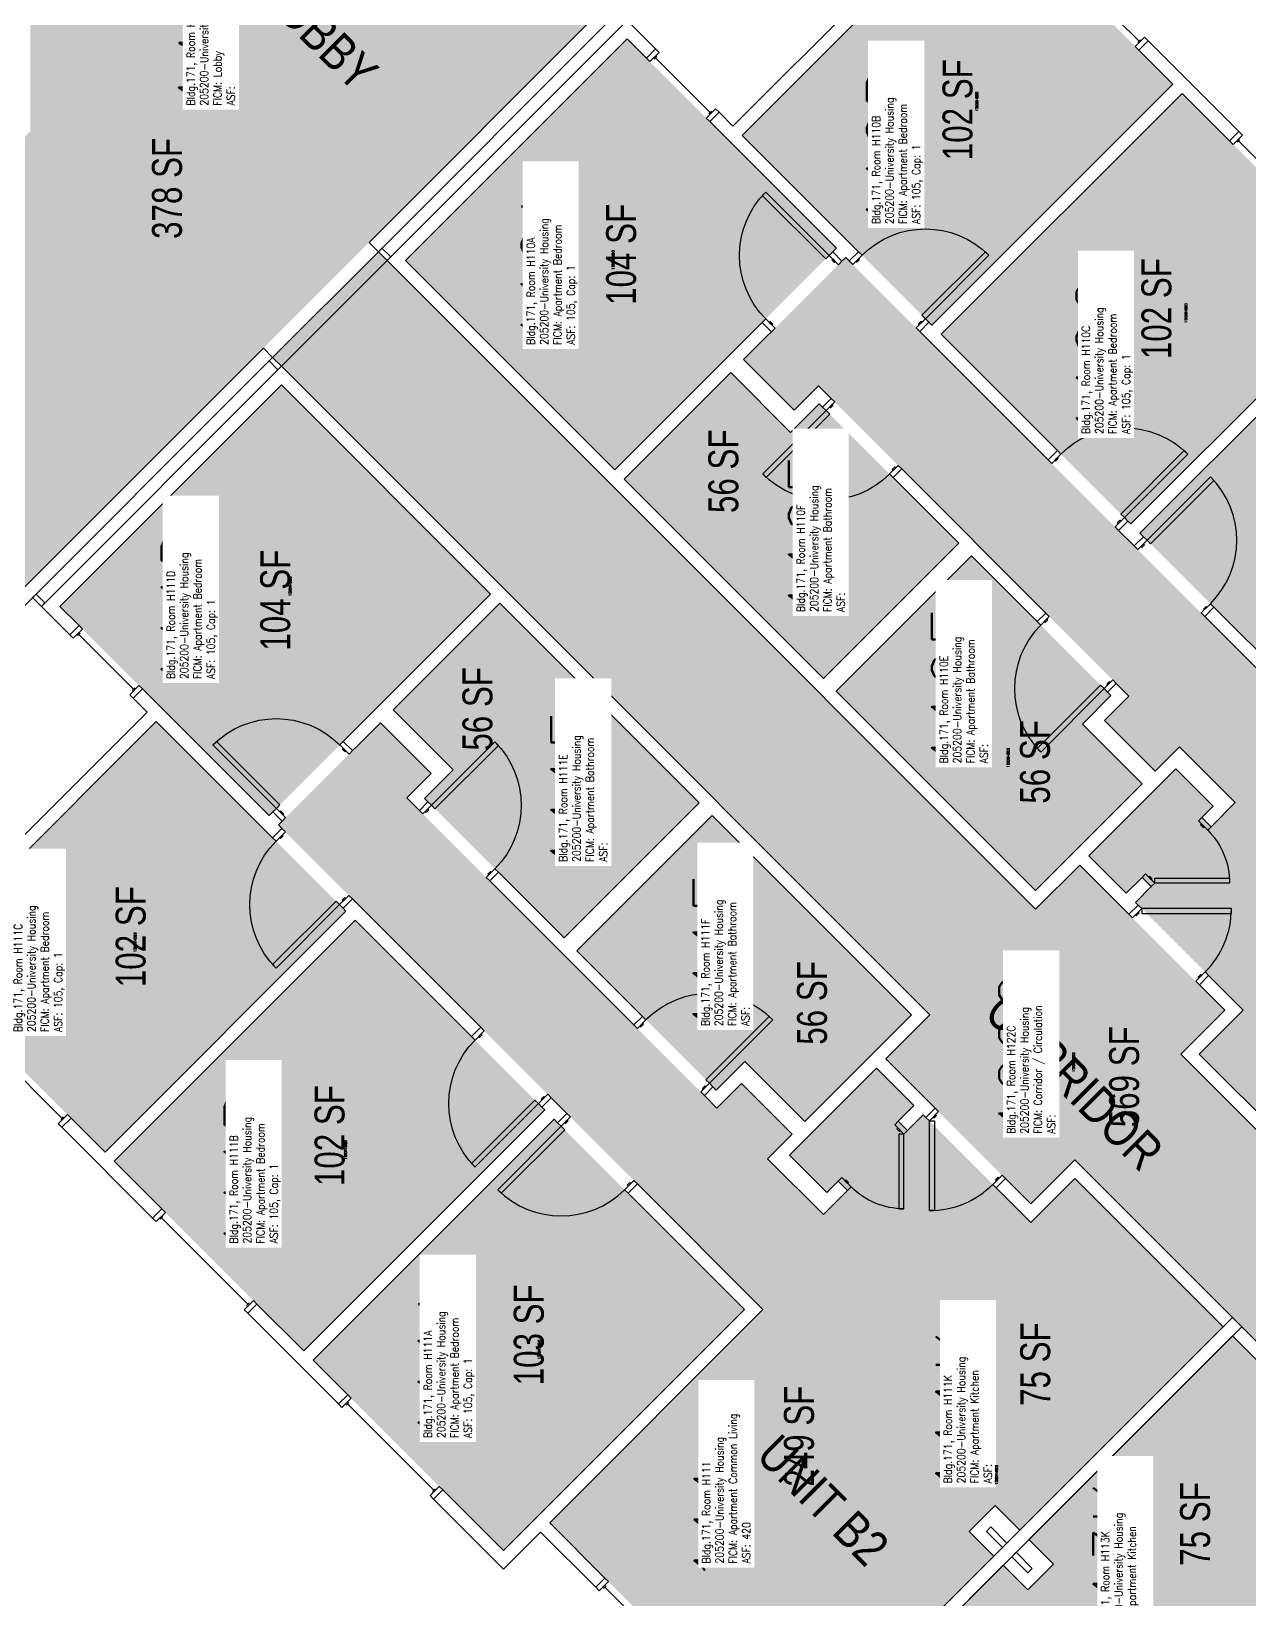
# Model space of a CAD drawing. Header units: inches. Extents: x -183 to 3698, y -798 to 1721.
# Drawn here: x 1366 to 1855, y -97 to 532 of the extents above; entities that cross this region are included whole.
import ezdxf
from ezdxf.enums import TextEntityAlignment as Align

# ---------------------------------------------------------------- set-up
doc = ezdxf.new("R2010")
doc.units = ezdxf.units.IN
doc.header["$LTSCALE"] = 96
doc.header["$MEASUREMENT"] = 0
doc.layers.get('0').update_dxf_attribs({"plot": 0})
for name, color, linetype in [('A-AREA-IDEN', 1, 'Continuous'), ('A-DOOR', 2, 'Continuous'), ('A-GLAZ', 1, 'Continuous'), ('A-IDEN-RNUM', 7, 'Continuous'), ('A-IDEN-SNUM', 4, 'Continuous'), ('A-IDEN-VNUM', 4, 'Continuous'), ('A-WALL', 5, 'Continuous'), ('AREA-TEXT', 3, 'Continuous'), ('Rooms-Category-Color', 7, 'Continuous'), ('Rooms-College-Color', 7, 'Continuous'), ('Rooms-Department-Color', 7, 'Continuous'), ('Rooms-Division-Color', 7, 'Continuous'), ('Rooms-Information', 7, 'Continuous')]:
    doc.layers.add(name, color=color, linetype=linetype)
doc.styles.add('AREA', font='arial.ttf', dxfattribs={"width": 0.75, "height": 12})
doc.styles.add('ROOMSNUMBER', font='txt.shx', dxfattribs={"height": 0.03})
doc.styles.add('ROOMVNUMBER', font='simplex.shx', dxfattribs={"width": 0.85})
doc.styles.get("Standard").update_dxf_attribs({"font": 'ARIALN.TTF'})

msp = doc.modelspace()

# ---------------------------------------------------------------- hatches: boundary and pattern name
h = msp.add_hatch()
h.set_pattern_fill('ANSI31', color=256, angle=-45, style=0)
h.set_pattern_definition([(9e-12, (1926.94117, 942.3521), (-2e-14, 0.125), [])])
h.paths.add_polyline_path([(1748.41, 295.05), (1789.94, 253.52), (1783.43, 247.01), (1741.9, 288.54)], flags=9)
h = msp.add_hatch()
h.set_pattern_fill('ANSI31', color=256, style=0)
h.set_pattern_definition([(270, (963.72971, -20.85936), (-0.125, 2e-16), [])])
h.paths.add_polyline_path([(1611.03, 157.67), (1652.56, 116.14), (1659.07, 122.65), (1617.54, 164.18)], flags=9)
at = {"layer": 'Rooms-Category-Color', "true_color": 0xadadad}
for points in [[(1241.85, 368.66), (1332.19, 278.33), (1592.19, 538.33), (1592.19, 602.38), (1365.19, 603), (1365.19, 491.99)], [(2331.68, -468.03), (2374.11, -425.6), (2015.23, -66.72), (2032.91, -49.04), (1974.69, 9.17), (1957.02, -8.51), (1826.88, 121.63), (1844.56, 139.3), (1786.35, 197.52), (1768.67, 179.84), (1504.9, 443.61), (1462.47, 401.19), (1726.24, 137.41), (1708.57, 119.73), (1766.78, 61.52), (1784.46, 79.2), (1914.59, -50.93), (1896.91, -68.61), (1955.12, -126.82), (1972.8, -109.15)]]:
    msp.add_hatch(color=253, dxfattribs=at).paths.add_polyline_path(points)
at = {"layer": 'Rooms-Category-Color', "true_color": 0x728ef3}
for points in [[(1747.61, 586.98), (1823.71, 510.88), (1727.02, 414.18), (1650.91, 490.28)], [(1515.86, 440.08), (1604.78, 529), (1688.74, 445.03), (1599.83, 356.11)], [(1827.43, 507.16), (1903.53, 431.06), (1806.83, 334.36), (1730.73, 410.47)], [(1692.46, 441.31), (1886.91, 246.86), (1972.47, 332.42), (2068.28, 236.61), (1985.82, 154.14), (1926.32, 213.64), (1851.98, 139.3), (1808.76, 182.53), (1815.09, 188.85), (1811.38, 192.57), (1805.05, 186.24), (1790.06, 201.23), (1824.97, 236.14), (1839.96, 221.15), (1835.42, 216.61), (1839.13, 212.9), (1848.8, 222.57), (1826.39, 244.98), (1816.58, 235.17), (1796.25, 255.5), (1806.06, 265.31), (1681.58, 389.78), (1671.77, 379.97), (1651.44, 400.3)], [(1907.24, 427.35), (1983.61, 350.98), (1886.91, 254.28), (1810.54, 330.65)], [(1466.01, 390.23), (1377.08, 301.32), (1461.05, 217.35), (1549.97, 306.27)], [(1603.54, 352.4), (1646.32, 395.18), (1670.36, 371.13), (1681.85, 382.62), (1737.81, 326.66), (1683.54, 272.39)], [(1688.67, 267.27), (1742.94, 321.54), (1798.9, 265.57), (1787.41, 254.08), (1811.45, 230.04), (1768.67, 187.26)], [(1523.46, 224.23), (1579.41, 168.28), (1633.68, 222.55), (1553.69, 302.54), (1510.9, 259.77), (1534.94, 235.73)], [(1395.2, 82.38), (1319.09, 158.48), (1415.79, 255.18), (1491.89, 179.06), (1395.52, 82.68)], [(1464.77, 213.63), (1659.22, 19.17), (1573.66, -66.39), (1669.48, -162.2), (1751.94, -79.74), (1692.44, -20.24), (1766.78, 54.1), (1723.56, 97.32), (1717.23, 90.99), (1713.51, 94.7), (1719.84, 101.03), (1704.85, 116.02), (1669.94, 81.11), (1684.93, 66.12), (1689.47, 70.66), (1693.19, 66.95), (1683.52, 57.28), (1661.1, 79.69), (1670.91, 89.51), (1650.58, 109.83), (1640.77, 100.02), (1516.3, 224.5), (1526.11, 234.31), (1505.78, 254.64)], [(1638.82, 217.41), (1718.81, 137.42), (1676.03, 94.64), (1651.99, 118.68), (1640.5, 107.19), (1584.54, 163.15)], [(1975.48, 143.8), (1893.8, 62.13), (1834.31, 121.63), (1926.32, 213.64), (1975.92, 164.04), (1965.58, 153.7)], [(1398.91, 78.67), (1475.01, 2.56), (1571.71, 99.24), (1495.61, 175.36), (1399.23, 78.97)], [(1478.72, -1.15), (1555.09, -77.52), (1651.79, 19.18), (1575.42, 95.55), (1479.05, -0.85)], [(1762.28, -69.39), (1843.95, 12.28), (1784.46, 71.78), (1692.44, -20.24), (1742.04, -69.84), (1752.38, -59.49)], [(1766, -73.11), (1847.67, 8.56), (1907.16, -50.93), (1815.15, -142.95), (1765.55, -93.35), (1775.89, -83.01)], [(2049.01, -370.62), (1854.56, -176.17), (1769, -261.73), (1673.19, -165.91), (1755.65, -83.45), (1815.15, -142.95), (1889.49, -68.61), (1932.71, -111.83), (1926.38, -118.16), (1930.09, -121.87), (1936.42, -115.55), (1951.41, -130.54), (1916.5, -165.45), (1901.51, -150.46), (1906.05, -145.92), (1902.34, -142.2), (1892.67, -151.87), (1915.08, -174.29), (1924.89, -164.48), (1945.22, -184.81), (1935.41, -194.62), (2059.89, -319.09), (2069.7, -309.28), (2090.03, -329.61)]]:
    msp.add_hatch(color=171, dxfattribs=at).paths.add_polyline_path(points)
at = {"layer": 'Rooms-College-Color', "true_color": 0xadadad}
for points in [[(1241.85, 368.66), (1332.19, 278.33), (1592.19, 538.33), (1592.19, 602.38), (1365.19, 603), (1365.19, 491.99)], [(1747.61, 586.98), (1823.71, 510.88), (1727.02, 414.18), (1650.91, 490.28)], [(1515.86, 440.08), (1604.78, 529), (1688.74, 445.03), (1599.83, 356.11)], [(1827.43, 507.16), (1903.53, 431.06), (1806.83, 334.36), (1730.73, 410.47)], [(2331.68, -468.03), (2374.11, -425.6), (2015.23, -66.72), (2032.91, -49.04), (1974.69, 9.17), (1957.02, -8.51), (1826.88, 121.63), (1844.56, 139.3), (1786.35, 197.52), (1768.67, 179.84), (1504.9, 443.61), (1462.47, 401.19), (1726.24, 137.41), (1708.57, 119.73), (1766.78, 61.52), (1784.46, 79.2), (1914.59, -50.93), (1896.91, -68.61), (1955.12, -126.82), (1972.8, -109.15)], [(1692.46, 441.31), (1886.91, 246.86), (1972.47, 332.42), (2068.28, 236.61), (1985.82, 154.14), (1926.32, 213.64), (1851.98, 139.3), (1808.76, 182.53), (1815.09, 188.85), (1811.38, 192.57), (1805.05, 186.24), (1790.06, 201.23), (1824.97, 236.14), (1839.96, 221.15), (1835.42, 216.61), (1839.13, 212.9), (1848.8, 222.57), (1826.39, 244.98), (1816.58, 235.17), (1796.25, 255.5), (1806.06, 265.31), (1681.58, 389.78), (1671.77, 379.97), (1651.44, 400.3)], [(1907.24, 427.35), (1983.61, 350.98), (1886.91, 254.28), (1810.54, 330.65)], [(1466.01, 390.23), (1377.08, 301.32), (1461.05, 217.35), (1549.97, 306.27)], [(1603.54, 352.4), (1646.32, 395.18), (1670.36, 371.13), (1681.85, 382.62), (1737.81, 326.66), (1683.54, 272.39)], [(1688.67, 267.27), (1742.94, 321.54), (1798.9, 265.57), (1787.41, 254.08), (1811.45, 230.04), (1768.67, 187.26)], [(1523.46, 224.23), (1579.41, 168.28), (1633.68, 222.55), (1553.69, 302.54), (1510.9, 259.77), (1534.94, 235.73)], [(1395.2, 82.38), (1319.09, 158.48), (1415.79, 255.18), (1491.89, 179.06), (1395.52, 82.68)], [(1464.77, 213.63), (1659.22, 19.17), (1573.66, -66.39), (1669.48, -162.2), (1751.94, -79.74), (1692.44, -20.24), (1766.78, 54.1), (1723.56, 97.32), (1717.23, 90.99), (1713.51, 94.7), (1719.84, 101.03), (1704.85, 116.02), (1669.94, 81.11), (1684.93, 66.12), (1689.47, 70.66), (1693.19, 66.95), (1683.52, 57.28), (1661.1, 79.69), (1670.91, 89.51), (1650.58, 109.83), (1640.77, 100.02), (1516.3, 224.5), (1526.11, 234.31), (1505.78, 254.64)], [(1638.82, 217.41), (1718.81, 137.42), (1676.03, 94.64), (1651.99, 118.68), (1640.5, 107.19), (1584.54, 163.15)], [(1975.48, 143.8), (1893.8, 62.13), (1834.31, 121.63), (1926.32, 213.64), (1975.92, 164.04), (1965.58, 153.7)], [(1398.91, 78.67), (1475.01, 2.56), (1571.71, 99.24), (1495.61, 175.36), (1399.23, 78.97)], [(1478.72, -1.15), (1555.09, -77.52), (1651.79, 19.18), (1575.42, 95.55), (1479.05, -0.85)], [(1762.28, -69.39), (1843.95, 12.28), (1784.46, 71.78), (1692.44, -20.24), (1742.04, -69.84), (1752.38, -59.49)], [(1766, -73.11), (1847.67, 8.56), (1907.16, -50.93), (1815.15, -142.95), (1765.55, -93.35), (1775.89, -83.01)], [(2049.01, -370.62), (1854.56, -176.17), (1769, -261.73), (1673.19, -165.91), (1755.65, -83.45), (1815.15, -142.95), (1889.49, -68.61), (1932.71, -111.83), (1926.38, -118.16), (1930.09, -121.87), (1936.42, -115.55), (1951.41, -130.54), (1916.5, -165.45), (1901.51, -150.46), (1906.05, -145.92), (1902.34, -142.2), (1892.67, -151.87), (1915.08, -174.29), (1924.89, -164.48), (1945.22, -184.81), (1935.41, -194.62), (2059.89, -319.09), (2069.7, -309.28), (2090.03, -329.61)]]:
    msp.add_hatch(color=253, dxfattribs=at).paths.add_polyline_path(points)
at = {"layer": 'Rooms-Department-Color', "true_color": 0xacacac}
for points in [[(1241.85, 368.66), (1332.19, 278.33), (1592.19, 538.33), (1592.19, 602.38), (1365.19, 603), (1365.19, 491.99)], [(2331.68, -468.03), (2374.11, -425.6), (2015.23, -66.72), (2032.91, -49.04), (1974.69, 9.17), (1957.02, -8.51), (1826.88, 121.63), (1844.56, 139.3), (1786.35, 197.52), (1768.67, 179.84), (1504.9, 443.61), (1462.47, 401.19), (1726.24, 137.41), (1708.57, 119.73), (1766.78, 61.52), (1784.46, 79.2), (1914.59, -50.93), (1896.91, -68.61), (1955.12, -126.82), (1972.8, -109.15)]]:
    msp.add_hatch(color=253, dxfattribs=at).paths.add_polyline_path(points)
at = {"layer": 'Rooms-Department-Color', "true_color": 0x604aed}
for points in [[(1747.61, 586.98), (1823.71, 510.88), (1727.02, 414.18), (1650.91, 490.28)], [(1515.86, 440.08), (1604.78, 529), (1688.74, 445.03), (1599.83, 356.11)], [(1827.43, 507.16), (1903.53, 431.06), (1806.83, 334.36), (1730.73, 410.47)], [(1692.46, 441.31), (1886.91, 246.86), (1972.47, 332.42), (2068.28, 236.61), (1985.82, 154.14), (1926.32, 213.64), (1851.98, 139.3), (1808.76, 182.53), (1815.09, 188.85), (1811.38, 192.57), (1805.05, 186.24), (1790.06, 201.23), (1824.97, 236.14), (1839.96, 221.15), (1835.42, 216.61), (1839.13, 212.9), (1848.8, 222.57), (1826.39, 244.98), (1816.58, 235.17), (1796.25, 255.5), (1806.06, 265.31), (1681.58, 389.78), (1671.77, 379.97), (1651.44, 400.3)], [(1907.24, 427.35), (1983.61, 350.98), (1886.91, 254.28), (1810.54, 330.65)], [(1466.01, 390.23), (1377.08, 301.32), (1461.05, 217.35), (1549.97, 306.27)], [(1603.54, 352.4), (1646.32, 395.18), (1670.36, 371.13), (1681.85, 382.62), (1737.81, 326.66), (1683.54, 272.39)], [(1688.67, 267.27), (1742.94, 321.54), (1798.9, 265.57), (1787.41, 254.08), (1811.45, 230.04), (1768.67, 187.26)], [(1523.46, 224.23), (1579.41, 168.28), (1633.68, 222.55), (1553.69, 302.54), (1510.9, 259.77), (1534.94, 235.73)], [(1395.2, 82.38), (1319.09, 158.48), (1415.79, 255.18), (1491.89, 179.06), (1395.52, 82.68)], [(1464.77, 213.63), (1659.22, 19.17), (1573.66, -66.39), (1669.48, -162.2), (1751.94, -79.74), (1692.44, -20.24), (1766.78, 54.1), (1723.56, 97.32), (1717.23, 90.99), (1713.51, 94.7), (1719.84, 101.03), (1704.85, 116.02), (1669.94, 81.11), (1684.93, 66.12), (1689.47, 70.66), (1693.19, 66.95), (1683.52, 57.28), (1661.1, 79.69), (1670.91, 89.51), (1650.58, 109.83), (1640.77, 100.02), (1516.3, 224.5), (1526.11, 234.31), (1505.78, 254.64)], [(1638.82, 217.41), (1718.81, 137.42), (1676.03, 94.64), (1651.99, 118.68), (1640.5, 107.19), (1584.54, 163.15)], [(1975.48, 143.8), (1893.8, 62.13), (1834.31, 121.63), (1926.32, 213.64), (1975.92, 164.04), (1965.58, 153.7)], [(1398.91, 78.67), (1475.01, 2.56), (1571.71, 99.24), (1495.61, 175.36), (1399.23, 78.97)], [(1478.72, -1.15), (1555.09, -77.52), (1651.79, 19.18), (1575.42, 95.55), (1479.05, -0.85)], [(1762.28, -69.39), (1843.95, 12.28), (1784.46, 71.78), (1692.44, -20.24), (1742.04, -69.84), (1752.38, -59.49)], [(1766, -73.11), (1847.67, 8.56), (1907.16, -50.93), (1815.15, -142.95), (1765.55, -93.35), (1775.89, -83.01)], [(2049.01, -370.62), (1854.56, -176.17), (1769, -261.73), (1673.19, -165.91), (1755.65, -83.45), (1815.15, -142.95), (1889.49, -68.61), (1932.71, -111.83), (1926.38, -118.16), (1930.09, -121.87), (1936.42, -115.55), (1951.41, -130.54), (1916.5, -165.45), (1901.51, -150.46), (1906.05, -145.92), (1902.34, -142.2), (1892.67, -151.87), (1915.08, -174.29), (1924.89, -164.48), (1945.22, -184.81), (1935.41, -194.62), (2059.89, -319.09), (2069.7, -309.28), (2090.03, -329.61)]]:
    msp.add_hatch(color=173, dxfattribs=at).paths.add_polyline_path(points)
at = {"layer": 'Rooms-Division-Color', "true_color": 0xadadad}
for points in [[(1241.85, 368.66), (1332.19, 278.33), (1592.19, 538.33), (1592.19, 602.38), (1365.19, 603), (1365.19, 491.99)], [(2331.68, -468.03), (2374.11, -425.6), (2015.23, -66.72), (2032.91, -49.04), (1974.69, 9.17), (1957.02, -8.51), (1826.88, 121.63), (1844.56, 139.3), (1786.35, 197.52), (1768.67, 179.84), (1504.9, 443.61), (1462.47, 401.19), (1726.24, 137.41), (1708.57, 119.73), (1766.78, 61.52), (1784.46, 79.2), (1914.59, -50.93), (1896.91, -68.61), (1955.12, -126.82), (1972.8, -109.15)]]:
    msp.add_hatch(color=253, dxfattribs=at).paths.add_polyline_path(points)
at = {"layer": 'Rooms-Division-Color', "true_color": 0x604aed}
for points in [[(1747.61, 586.98), (1823.71, 510.88), (1727.02, 414.18), (1650.91, 490.28)], [(1515.86, 440.08), (1604.78, 529), (1688.74, 445.03), (1599.83, 356.11)], [(1827.43, 507.16), (1903.53, 431.06), (1806.83, 334.36), (1730.73, 410.47)], [(1692.46, 441.31), (1886.91, 246.86), (1972.47, 332.42), (2068.28, 236.61), (1985.82, 154.14), (1926.32, 213.64), (1851.98, 139.3), (1808.76, 182.53), (1815.09, 188.85), (1811.38, 192.57), (1805.05, 186.24), (1790.06, 201.23), (1824.97, 236.14), (1839.96, 221.15), (1835.42, 216.61), (1839.13, 212.9), (1848.8, 222.57), (1826.39, 244.98), (1816.58, 235.17), (1796.25, 255.5), (1806.06, 265.31), (1681.58, 389.78), (1671.77, 379.97), (1651.44, 400.3)], [(1907.24, 427.35), (1983.61, 350.98), (1886.91, 254.28), (1810.54, 330.65)], [(1466.01, 390.23), (1377.08, 301.32), (1461.05, 217.35), (1549.97, 306.27)], [(1603.54, 352.4), (1646.32, 395.18), (1670.36, 371.13), (1681.85, 382.62), (1737.81, 326.66), (1683.54, 272.39)], [(1688.67, 267.27), (1742.94, 321.54), (1798.9, 265.57), (1787.41, 254.08), (1811.45, 230.04), (1768.67, 187.26)], [(1523.46, 224.23), (1579.41, 168.28), (1633.68, 222.55), (1553.69, 302.54), (1510.9, 259.77), (1534.94, 235.73)], [(1395.2, 82.38), (1319.09, 158.48), (1415.79, 255.18), (1491.89, 179.06), (1395.52, 82.68)], [(1464.77, 213.63), (1659.22, 19.17), (1573.66, -66.39), (1669.48, -162.2), (1751.94, -79.74), (1692.44, -20.24), (1766.78, 54.1), (1723.56, 97.32), (1717.23, 90.99), (1713.51, 94.7), (1719.84, 101.03), (1704.85, 116.02), (1669.94, 81.11), (1684.93, 66.12), (1689.47, 70.66), (1693.19, 66.95), (1683.52, 57.28), (1661.1, 79.69), (1670.91, 89.51), (1650.58, 109.83), (1640.77, 100.02), (1516.3, 224.5), (1526.11, 234.31), (1505.78, 254.64)], [(1638.82, 217.41), (1718.81, 137.42), (1676.03, 94.64), (1651.99, 118.68), (1640.5, 107.19), (1584.54, 163.15)], [(1975.48, 143.8), (1893.8, 62.13), (1834.31, 121.63), (1926.32, 213.64), (1975.92, 164.04), (1965.58, 153.7)], [(1398.91, 78.67), (1475.01, 2.56), (1571.71, 99.24), (1495.61, 175.36), (1399.23, 78.97)], [(1478.72, -1.15), (1555.09, -77.52), (1651.79, 19.18), (1575.42, 95.55), (1479.05, -0.85)], [(1762.28, -69.39), (1843.95, 12.28), (1784.46, 71.78), (1692.44, -20.24), (1742.04, -69.84), (1752.38, -59.49)], [(1766, -73.11), (1847.67, 8.56), (1907.16, -50.93), (1815.15, -142.95), (1765.55, -93.35), (1775.89, -83.01)], [(2049.01, -370.62), (1854.56, -176.17), (1769, -261.73), (1673.19, -165.91), (1755.65, -83.45), (1815.15, -142.95), (1889.49, -68.61), (1932.71, -111.83), (1926.38, -118.16), (1930.09, -121.87), (1936.42, -115.55), (1951.41, -130.54), (1916.5, -165.45), (1901.51, -150.46), (1906.05, -145.92), (1902.34, -142.2), (1892.67, -151.87), (1915.08, -174.29), (1924.89, -164.48), (1945.22, -184.81), (1935.41, -194.62), (2059.89, -319.09), (2069.7, -309.28), (2090.03, -329.61)]]:
    msp.add_hatch(color=173, dxfattribs=at).paths.add_polyline_path(points)

# ---------------------------------------------------------------- linework, layer by layer
at = {"layer": 'A-DOOR'}
for p, q in [((1504.9, 443.61), (1462.47, 401.19)), ((1506.31, 445.03), (1504.9, 443.61)), ((1508.43, 440.08), (1504.9, 443.61)), ((1504.9, 443.61), (1508.43, 440.08)), ((1509.85, 441.49), (1506.31, 445.03)), ((1508.43, 440.08), (1509.85, 441.49)), ((1466.01, 397.65), (1508.43, 440.08)), ((1508.43, 440.08), (1508.43, 440.08)), ((1462.47, 401.19), (1461.06, 399.77)), ((1461.06, 399.77), (1464.59, 396.24)), ((1462.47, 401.19), (1466.01, 397.65)), ((1466.01, 397.65), (1462.47, 401.19)), ((1464.59, 396.24), (1466.01, 397.65)), ((1464.59, 396.24), (1464.59, 396.24)), ((1367.54, 306.26), (1366.13, 304.84)), ((1366.13, 304.84), (1369.66, 301.31)), ((1371.08, 302.72), (1367.54, 306.26)), ((1369.66, 301.31), (1371.08, 302.72)), ((1369.66, 301.31), (1369.66, 301.31))]:
    msp.add_line(p, q, dxfattribs=at)
for points in [[(1685.83, 442.11), (1684.41, 440.7), (1658.96, 466.15), (1660.37, 467.57)], [(1689.54, 438.4), (1690.96, 439.81), (1687.24, 443.52), (1685.83, 442.11)], [(1688.3, 439.64), (1687.95, 439.28), (1686.89, 440.34), (1687.24, 440.7)], [(1695.28, 438.49), (1693.87, 439.9), (1697.58, 443.61), (1699, 442.2)], [(1696.52, 439.72), (1696.88, 439.37), (1697.94, 440.43), (1697.58, 440.78)], [(1724.45, 416.74), (1723.04, 418.16), (1748.49, 443.61), (1749.91, 442.2)], [(1664.08, 412.94), (1662.67, 411.53), (1658.96, 415.24), (1660.37, 416.65)], [(1662.85, 414.18), (1663.2, 414.53), (1662.14, 415.59), (1661.79, 415.24)], [(1720.74, 413.03), (1722.15, 411.62), (1725.87, 415.33), (1724.45, 416.74)], [(1721.98, 414.27), (1721.62, 414.62), (1722.69, 415.68), (1723.04, 415.33)], [(1688.05, 383.32), (1686.63, 384.73), (1683.19, 381.29), (1684.6, 379.87)], [(1684.6, 379.87), (1686.02, 378.46), (1660.56, 353), (1659.15, 354.42)], [(1687.08, 382.35), (1687.43, 381.99), (1686.37, 380.93), (1686.02, 381.29)], [(1775.1, 358.67), (1773.69, 360.08), (1777.4, 363.8), (1778.81, 362.38)], [(1776.34, 359.91), (1776.69, 359.55), (1777.75, 360.62), (1777.4, 360.97)], [(1804.27, 336.93), (1802.85, 338.34), (1828.31, 363.8), (1829.72, 362.38)], [(1713.5, 357.86), (1714.92, 356.45), (1711.47, 353), (1710.06, 354.42)], [(1712.53, 356.89), (1712.18, 357.25), (1711.12, 356.18), (1711.47, 355.83)], [(1813.37, 327.82), (1814.79, 326.41), (1840.24, 351.86), (1838.83, 353.28)], [(1800.56, 333.21), (1801.97, 331.8), (1805.68, 335.51), (1804.27, 336.93)], [(1801.79, 334.45), (1801.44, 334.81), (1802.5, 335.87), (1802.85, 335.51)], [(1809.66, 324.11), (1808.25, 325.53), (1811.96, 329.24), (1813.37, 327.82)], [(1810.9, 325.35), (1811.25, 324.99), (1812.31, 326.06), (1811.96, 326.41)], [(1835.12, 298.66), (1836.53, 297.24), (1840.24, 300.95), (1838.83, 302.37)], [(1774.14, 297.23), (1772.72, 298.64), (1769.28, 295.2), (1770.69, 293.78)], [(1773.17, 296.26), (1773.52, 295.9), (1772.46, 294.84), (1772.11, 295.2)], [(1836.35, 299.89), (1836, 300.25), (1837.06, 301.31), (1837.41, 300.95)], [(1799.59, 271.77), (1801.01, 270.36), (1797.56, 266.91), (1796.15, 268.33)], [(1798.62, 270.8), (1798.27, 271.15), (1797.21, 270.09), (1797.56, 269.74)], [(1796.15, 268.33), (1794.73, 269.74), (1769.28, 244.28), (1770.69, 242.87)], [(1463.97, 220.25), (1465.39, 221.67), (1439.93, 247.12), (1438.52, 245.71)], [(1493.14, 242), (1494.55, 243.41), (1490.84, 247.12), (1489.43, 245.71)], [(1526.21, 221.48), (1527.62, 220.07), (1553.08, 245.52), (1551.67, 246.94)], [(1491.9, 243.23), (1491.55, 242.88), (1490.49, 243.94), (1490.84, 244.29)], [(1467.68, 216.54), (1466.27, 215.13), (1462.56, 218.84), (1463.97, 220.25)], [(1522.76, 218.03), (1521.35, 219.45), (1524.8, 222.89), (1526.21, 221.48)], [(1466.45, 217.78), (1466.8, 218.13), (1465.74, 219.19), (1465.39, 218.84)], [(1523.73, 219.01), (1524.09, 218.65), (1525.15, 219.71), (1524.8, 220.07)], [(1834.01, 215.19), (1835.42, 216.61), (1839.13, 212.9), (1837.72, 211.48)], [(1835.24, 213.96), (1834.89, 213.6), (1835.95, 212.54), (1836.3, 212.9)], [(1467.6, 210.8), (1466.18, 212.21), (1462.47, 208.5), (1463.88, 207.08)], [(1466.36, 209.56), (1466.71, 209.21), (1465.65, 208.15), (1465.3, 208.5)], [(1548.22, 192.58), (1549.63, 191.16), (1553.08, 194.61), (1551.67, 196.02)], [(1549.19, 193.55), (1548.84, 193.9), (1549.9, 194.96), (1550.25, 194.61)], [(1812.79, 193.98), (1811.38, 192.57), (1815.09, 188.85), (1816.51, 190.27)], [(1814.03, 192.74), (1814.38, 193.1), (1815.44, 192.04), (1815.09, 191.68)], [(1816.51, 190.27), (1816.51, 192.27), (1846.51, 192.27), (1846.51, 190.27)], [(1489.34, 181.63), (1487.93, 183.04), (1462.47, 157.59), (1463.88, 156.17)], [(1493.05, 185.34), (1494.47, 183.93), (1490.75, 180.21), (1489.34, 181.63)], [(1491.81, 184.1), (1491.46, 184.46), (1490.4, 183.4), (1490.75, 183.04)], [(1807.52, 176.35), (1806.1, 177.76), (1809.81, 181.47), (1811.23, 180.06)], [(1808.75, 177.58), (1809.11, 177.23), (1810.17, 178.29), (1809.81, 178.65)], [(1811.23, 180.06), (1811.23, 178.06), (1847.23, 178.06), (1847.23, 180.06)], [(1832.97, 150.89), (1834.39, 149.48), (1838.1, 153.19), (1836.68, 154.6)], [(1834.21, 152.13), (1833.86, 152.48), (1834.92, 153.54), (1835.27, 153.19)], [(1547.41, 130.98), (1546, 132.4), (1542.28, 128.68), (1543.7, 127.27)], [(1608.85, 131.94), (1607.44, 133.36), (1610.89, 136.8), (1612.3, 135.39)], [(1609.82, 132.92), (1610.18, 132.56), (1611.24, 133.62), (1610.89, 133.98)], [(1637.76, 109.93), (1636.34, 111.35), (1661.8, 136.8), (1663.21, 135.39)], [(1546.17, 129.74), (1546.53, 129.39), (1545.47, 128.33), (1545.11, 128.68)], [(1634.31, 106.49), (1635.72, 105.07), (1639.17, 108.52), (1637.76, 109.93)], [(1635.28, 107.46), (1634.93, 107.81), (1635.99, 108.87), (1636.34, 108.52)], [(1569.15, 101.81), (1567.74, 103.23), (1542.28, 77.77), (1543.7, 76.36)], [(1572.87, 105.53), (1574.28, 104.11), (1570.57, 100.4), (1569.15, 101.81)], [(1571.63, 104.29), (1571.28, 104.64), (1570.22, 103.58), (1570.57, 103.23)], [(1581.97, 96.42), (1580.56, 97.84), (1576.84, 94.12), (1578.26, 92.71)], [(1580.73, 95.19), (1581.09, 94.83), (1580.03, 93.77), (1579.67, 94.12)], [(1712.1, 93.29), (1713.51, 94.7), (1717.23, 90.99), (1715.81, 89.58)], [(1729.73, 98.57), (1728.32, 99.98), (1724.61, 96.27), (1726.02, 94.85)], [(1726.02, 94.85), (1728.02, 94.85), (1728.02, 58.85), (1726.02, 58.85)], [(1728.5, 97.33), (1728.85, 96.97), (1727.79, 95.91), (1727.44, 96.27)], [(1578.26, 92.71), (1579.67, 91.3), (1554.22, 65.84), (1552.8, 67.25)], [(1713.34, 92.05), (1712.98, 91.7), (1714.05, 90.64), (1714.4, 90.99)], [(1715.81, 89.58), (1713.81, 89.58), (1713.81, 59.58), (1715.81, 59.58)], [(1607.43, 70.97), (1608.84, 69.55), (1605.13, 65.84), (1603.71, 67.25)], [(1606.19, 69.73), (1605.84, 70.08), (1604.78, 69.02), (1605.13, 68.67)], [(1690.89, 72.08), (1689.47, 70.66), (1693.19, 66.95), (1694.6, 68.36)], [(1692.12, 70.84), (1692.48, 71.19), (1693.54, 70.13), (1693.19, 69.78)], [(1755.19, 73.11), (1756.6, 71.7), (1752.89, 67.98), (1751.48, 69.4)], [(1753.95, 71.87), (1753.6, 72.23), (1752.54, 71.17), (1752.89, 70.81)]]:
    msp.add_lwpolyline(points, close=True, dxfattribs=at)
at = {"layer": 'A-DOOR', "extrusion": (0, 0, -1)}
for centre, radius, start, end in [((-1685.83, 442.11), 36, 315, 45), ((-1724.45, 416.74), 36, 45, 135), ((-1804.27, 336.93), 36, 45, 135), ((-1684.6, 379.87), 36, 225, 315), ((-1463.97, 220.25), 36, 45, 135), ((-1526.21, 221.48), 36, 135, 225), ((-1816.51, 190.27), 30, 135, 180), ((-1489.34, 181.63), 36, 315, 45), ((-1569.15, 101.81), 36, 315, 45), ((-1715.81, 89.58), 30, 270, 315)]:
    msp.add_arc(centre, radius, start, end, dxfattribs=at)
at = {"layer": 'A-DOOR'}
for centre, start, end in [((1813.37, 327.82), 315, 45), ((1796.15, 268.33), 135, 225), ((1811.23, 180.06), 315, 0), ((1637.76, 109.93), 45, 135), ((1726.02, 94.85), 270, 315), ((1578.26, 92.71), 225, 315)]:
    msp.add_arc(centre, 36, start, end, dxfattribs=at)
at = {"layer": 'A-GLAZ'}
for p, q in [((1810.17, 528.13), (1775.52, 562.78)), ((1809.64, 527.6), (1810.7, 528.66)), ((1615.56, 520.86), (1616.62, 521.92)), ((1638.01, 499.47), (1616.09, 521.39)), ((1637.48, 498.94), (1638.54, 500)), ((1849.61, 487.63), (1850.67, 488.69)), ((1884.79, 453.51), (1850.14, 488.16)), ((1385.22, 290.52), (1384.16, 289.46)), ((1406.61, 268.07), (1384.69, 289.99)), ((1407.14, 268.6), (1406.08, 267.54)), ((1377.95, 95.91), (1343.3, 130.56)), ((1378.48, 96.44), (1377.42, 95.38)), ((1418.45, 56.47), (1417.39, 55.41)), ((1452.57, 21.29), (1417.92, 55.94)), ((1453.1, 21.82), (1452.04, 20.76)), ((1493.03, -18.11), (1491.97, -19.17)), ((1527.15, -53.29), (1492.5, -18.64)), ((1527.68, -52.76), (1526.62, -53.82)), ((1596.3, -91.67), (1595.24, -92.73)), ((1643.14, -139.58), (1595.77, -92.2))]:
    msp.add_line(p, q, dxfattribs=at)
for points in [[(1812.38, 529.63), (1813.8, 528.22), (1810.08, 524.51), (1808.67, 525.92)], [(1617.6, 523.6), (1616.18, 525.01), (1612.47, 521.3), (1613.88, 519.89)], [(1640.22, 500.97), (1641.64, 499.56), (1637.93, 495.84), (1636.51, 497.26)], [(1851.64, 490.37), (1850.23, 491.78), (1846.52, 488.07), (1847.93, 486.66)], [(1382.48, 288.49), (1381.07, 289.9), (1384.78, 293.61), (1386.2, 292.2)], [(1405.11, 265.86), (1406.52, 264.44), (1410.24, 268.16), (1408.82, 269.57)], [(1376.45, 93.7), (1377.86, 92.29), (1381.58, 96), (1380.16, 97.41)], [(1415.71, 54.44), (1414.3, 55.85), (1418.01, 59.56), (1419.42, 58.15)], [(1451.07, 19.08), (1452.48, 17.67), (1456.19, 21.38), (1454.78, 22.8)], [(1490.29, -20.14), (1488.88, -18.73), (1492.59, -15.01), (1494, -16.43)], [(1525.65, -55.5), (1527.06, -56.91), (1530.77, -53.2), (1529.36, -51.78)], [(1593.56, -93.71), (1592.14, -92.29), (1595.85, -88.58), (1597.27, -89.99)]]:
    msp.add_lwpolyline(points, close=True, dxfattribs=at)
at = {"layer": 'A-WALL'}
for p, q in [((1747.61, 594.4), (1647.2, 493.99)), ((1650.91, 490.28), (1747.61, 586.98)), ((1592.19, 538.33), (1501.18, 447.32)), ((1504.9, 443.61), (1597.44, 536.15)), ((1604.78, 536.42), (1508.43, 440.08)), ((1616.18, 525.01), (1604.78, 536.42)), ((1515.86, 440.08), (1604.78, 529)), ((1604.78, 529), (1612.47, 521.3)), ((1612.47, 521.3), (1616.18, 525.01)), ((1813.8, 528.22), (1810.08, 524.51)), ((1810.08, 524.51), (1823.71, 510.88)), ((1850.23, 491.78), (1813.8, 528.22)), ((1823.71, 510.88), (1727.02, 414.18)), ((1730.73, 410.47), (1827.43, 507.16)), ((1827.43, 507.16), (1846.52, 488.07)), ((1641.64, 499.56), (1637.93, 495.84)), ((1647.2, 493.99), (1641.64, 499.56)), ((1637.93, 495.84), (1643.93, 489.84)), ((1846.52, 488.07), (1850.23, 491.78)), ((1643.93, 489.84), (1688.74, 445.03)), ((1697.58, 443.61), (1650.91, 490.28)), ((1501.18, 447.32), (1504.9, 443.61)), ((1688.74, 445.03), (1687.24, 443.52)), ((1687.24, 443.52), (1690.96, 439.81)), ((1690.96, 439.81), (1692.46, 441.31)), ((1692.46, 441.31), (1693.87, 439.9)), ((1693.87, 439.9), (1697.58, 443.61)), ((1508.43, 440.08), (1599.38, 349.12)), ((1599.83, 356.11), (1515.86, 440.08)), ((1903.53, 431.06), (1806.83, 334.36)), ((1810.54, 330.65), (1907.24, 427.35)), ((1725.87, 415.33), (1722.15, 411.62)), ((1727.02, 414.18), (1725.87, 415.33)), ((1657.1, 413.38), (1599.83, 356.11)), ((1651.44, 400.3), (1660.81, 409.67)), ((1658.96, 415.24), (1657.1, 413.38)), ((1662.67, 411.53), (1658.96, 415.24)), ((1660.81, 409.67), (1662.67, 411.53)), ((1722.15, 411.62), (1773.69, 360.08)), ((1777.4, 363.8), (1730.73, 410.47)), ((1458.76, 404.9), (1332.19, 278.33)), ((1462.47, 401.19), (1458.76, 404.9)), ((1332.19, 270.9), (1462.47, 401.19)), ((1369.66, 301.31), (1466.01, 397.65)), ((1466.01, 397.65), (1556.96, 306.7)), ((1671.77, 379.97), (1651.44, 400.3)), ((1466.01, 390.23), (1377.09, 301.31)), ((1549.97, 306.26), (1466.01, 390.23)), ((1603.54, 352.4), (1646.32, 395.18)), ((1646.32, 395.18), (1670.36, 371.13)), ((1681.58, 389.78), (1671.77, 379.97)), ((1686.63, 384.73), (1681.58, 389.78)), ((1683.19, 381.29), (1686.63, 384.73)), ((1670.36, 371.13), (1681.85, 382.62)), ((1681.85, 382.62), (1683.19, 381.29)), ((1773.69, 360.08), (1777.4, 363.8)), ((1683.54, 272.39), (1603.54, 352.4)), ((1714.92, 356.45), (1711.47, 353)), ((1711.47, 353), (1737.81, 326.66)), ((1772.72, 298.64), (1714.92, 356.45)), ((1599.38, 349.12), (1768.67, 179.84)), ((1805.68, 335.51), (1801.97, 331.8)), ((1806.83, 334.36), (1805.68, 335.51)), ((1801.97, 331.8), (1808.25, 325.53)), ((1808.25, 325.53), (1811.96, 329.24)), ((1811.96, 329.24), (1810.54, 330.65)), ((1737.81, 326.66), (1683.54, 272.39)), ((1688.67, 267.27), (1742.94, 321.54)), ((1742.94, 321.54), (1769.28, 295.2)), ((1492.7, 248.98), (1549.97, 306.26)), ((1553.69, 302.54), (1510.91, 259.76)), ((1633.69, 222.54), (1553.69, 302.54)), ((1556.96, 306.7), (1726.24, 137.41)), ((1381.07, 289.9), (1369.66, 301.31)), ((1377.09, 301.31), (1384.78, 293.61)), ((1769.28, 295.2), (1772.72, 298.64)), ((1840.24, 300.95), (1836.53, 297.24)), ((1836.53, 297.24), (1886.91, 246.86)), ((1886.91, 254.28), (1840.24, 300.95)), ((1384.78, 293.61), (1381.07, 289.9)), ((1406.52, 264.44), (1410.24, 268.16)), ((1412.09, 258.88), (1406.52, 264.44)), ((1410.24, 268.16), (1416.24, 262.15)), ((1768.67, 187.26), (1688.67, 267.27)), ((1798.9, 265.57), (1787.41, 254.08)), ((1796.25, 255.5), (1806.06, 265.31)), ((1801.01, 270.36), (1797.56, 266.91)), ((1797.56, 266.91), (1798.9, 265.57)), ((1806.06, 265.31), (1801.01, 270.36)), ((1311.68, 158.47), (1412.09, 258.88)), ((1416.24, 262.15), (1461.06, 217.34)), ((1510.91, 259.76), (1534.95, 235.72)), ((1415.8, 255.17), (1319.1, 158.47)), ((1462.47, 208.5), (1415.8, 255.17)), ((1505.78, 254.64), (1496.41, 245.27)), ((1526.11, 234.31), (1505.78, 254.64)), ((1787.41, 254.08), (1811.45, 230.04)), ((1816.58, 235.17), (1796.25, 255.5)), ((1490.84, 247.12), (1492.7, 248.98)), ((1494.55, 243.41), (1490.84, 247.12)), ((1496.41, 245.27), (1494.55, 243.41)), ((1826.39, 244.98), (1816.58, 235.17)), ((1848.8, 222.57), (1826.39, 244.98)), ((1516.3, 224.5), (1526.11, 234.31)), ((1534.95, 235.72), (1523.46, 224.23)), ((1790.06, 201.23), (1824.97, 236.14)), ((1824.97, 236.14), (1839.96, 221.15)), ((1811.45, 230.04), (1768.67, 187.26)), ((1521.35, 219.45), (1516.3, 224.5)), ((1524.8, 222.89), (1521.35, 219.45)), ((1523.46, 224.23), (1524.8, 222.89)), ((1579.42, 168.27), (1633.69, 222.54)), ((1839.96, 221.15), (1835.42, 216.61)), ((1839.13, 212.9), (1848.8, 222.57)), ((1461.06, 217.34), (1462.56, 218.84)), ((1462.56, 218.84), (1466.27, 215.13)), ((1466.27, 215.13), (1464.77, 213.63)), ((1638.82, 217.41), (1584.55, 163.14)), ((1718.82, 137.41), (1638.82, 217.41)), ((1835.42, 216.61), (1839.13, 212.9)), ((1466.18, 212.21), (1462.47, 208.5)), ((1464.77, 213.63), (1466.18, 212.21)), ((1768.67, 179.84), (1786.35, 197.52)), ((1786.35, 197.52), (1806.1, 177.76)), ((1805.05, 186.24), (1790.06, 201.23)), ((1549.63, 191.16), (1553.08, 194.61)), ((1607.44, 133.36), (1549.63, 191.16)), ((1553.08, 194.61), (1579.42, 168.27)), ((1811.38, 192.57), (1805.05, 186.24)), ((1808.76, 182.53), (1815.09, 188.85)), ((1815.09, 188.85), (1811.38, 192.57)), ((1490.75, 180.21), (1494.47, 183.93)), ((1494.47, 183.93), (1546, 132.4)), ((1809.81, 181.47), (1808.76, 182.53)), ((1395.21, 82.37), (1491.9, 179.07)), ((1491.9, 179.07), (1490.75, 180.21)), ((1806.1, 177.76), (1809.81, 181.47)), ((1495.62, 175.35), (1398.92, 78.66)), ((1542.28, 128.68), (1495.62, 175.35)), ((1584.55, 163.14), (1610.89, 136.8)), ((1838.1, 153.19), (1834.39, 149.48)), ((1851.98, 139.3), (1838.1, 153.19)), ((1834.39, 149.48), (1844.56, 139.3)), ((1844.56, 139.3), (1826.88, 121.63)), ((1834.31, 121.63), (1851.98, 139.3)), ((1546, 132.4), (1542.28, 128.68)), ((1610.89, 136.8), (1607.44, 133.36)), ((1676.04, 94.63), (1718.82, 137.41)), ((1726.24, 137.41), (1708.57, 119.73)), ((1708.57, 119.73), (1728.32, 99.98)), ((1826.88, 121.63), (1893.8, 54.7)), ((1893.8, 62.13), (1834.31, 121.63)), ((1640.51, 107.18), (1652, 118.67)), ((1652, 118.67), (1676.04, 94.63)), ((1704.85, 116.02), (1669.94, 81.11)), ((1719.84, 101.03), (1704.85, 116.02)), ((1635.72, 105.07), (1639.17, 108.52)), ((1639.17, 108.52), (1640.51, 107.18)), ((1650.58, 109.83), (1640.77, 100.02)), ((1670.91, 89.51), (1650.58, 109.83)), ((1570.57, 100.4), (1574.28, 104.11)), ((1574.28, 104.11), (1580.56, 97.84)), ((1640.77, 100.02), (1635.72, 105.07)), ((1713.51, 94.7), (1719.84, 101.03)), ((1377.86, 92.29), (1381.58, 96)), ((1381.58, 96), (1395.21, 82.37)), ((1475.02, 2.55), (1571.72, 99.25)), ((1575.43, 95.54), (1478.73, -1.16)), ((1571.72, 99.25), (1570.57, 100.4)), ((1576.84, 94.12), (1575.43, 95.54)), ((1580.56, 97.84), (1576.84, 94.12)), ((1717.23, 90.99), (1713.51, 94.7)), ((1723.56, 97.32), (1717.23, 90.99)), ((1724.61, 96.27), (1723.56, 97.32)), ((1728.32, 99.98), (1724.61, 96.27)), ((1414.3, 55.85), (1377.86, 92.29)), ((1661.1, 79.69), (1670.91, 89.51)), ((1398.92, 78.66), (1418.01, 59.56)), ((1683.52, 57.28), (1661.1, 79.69)), ((1669.94, 81.11), (1684.93, 66.12)), ((1766.78, 61.52), (1784.46, 79.2)), ((1784.46, 79.2), (1851.38, 12.28)), ((1605.13, 65.84), (1608.84, 69.55)), ((1608.84, 69.55), (1659.22, 19.17)), ((1684.93, 66.12), (1689.47, 70.66)), ((1689.47, 70.66), (1693.19, 66.95)), ((1752.89, 67.98), (1756.6, 71.7)), ((1756.6, 71.7), (1766.78, 61.52)), ((1784.46, 71.78), (1766.78, 54.1)), ((1843.95, 12.28), (1784.46, 71.78)), ((1651.8, 19.17), (1605.13, 65.84)), ((1693.19, 66.95), (1683.52, 57.28)), ((1766.78, 54.1), (1752.89, 67.98)), ((1418.01, 59.56), (1414.3, 55.85)), ((1452.48, 17.67), (1456.19, 21.38)), ((1456.19, 21.38), (1475.02, 2.55)), ((1555.1, -77.53), (1651.8, 19.17)), ((1659.22, 19.17), (1573.66, -66.39)), ((1488.88, -18.73), (1452.48, 17.67)), ((1847.67, 15.99), (1665.76, -165.91)), ((1914.59, -50.93), (1847.67, 15.99)), ((1851.38, 12.28), (1669.48, -169.63)), ((1762.28, -69.39), (1843.95, 12.28)), ((1766, -73.11), (1847.67, 8.56)), ((1847.67, 8.56), (1907.16, -50.93)), ((1478.73, -1.16), (1492.59, -15.01)), ((1492.59, -15.01), (1488.88, -18.73)), ((1527.06, -56.91), (1530.77, -53.2)), ((1530.77, -53.2), (1555.1, -77.53)), ((1555.1, -84.95), (1527.06, -56.91)), ((1742.04, -69.84), (1752.38, -59.49)), ((1752.38, -59.49), (1762.28, -69.39)), ((1573.66, -66.39), (1595.85, -88.58)), ((1750.7, -68.07), (1748.94, -69.84)), ((1757.16, -74.52), (1750.7, -68.07)), ((1569.95, -70.1), (1555.1, -84.95)), ((1592.14, -92.29), (1569.95, -70.1)), ((1751.94, -79.74), (1742.04, -69.84)), ((1748.94, -69.84), (1755.39, -76.29)), ((1755.39, -76.29), (1757.16, -74.52)), ((1775.89, -83.01), (1766, -73.11)), ((1669.48, -162.2), (1751.94, -79.74)), ((1759.1, -80), (1760.87, -78.23)), ((1765.55, -86.45), (1759.1, -80)), ((1760.87, -78.23), (1767.32, -84.69)), ((1673.19, -165.91), (1755.65, -83.45)), ((1755.65, -83.45), (1765.55, -93.35)), ((1765.55, -93.35), (1775.89, -83.01)), ((1767.32, -84.69), (1765.55, -86.45)), ((1595.85, -88.58), (1592.14, -92.29))]:
    msp.add_line(p, q, dxfattribs=at)

# ---------------------------------------------------------------- texts
at = {"layer": 'A-AREA-IDEN'}
for s, p in [('LOBBY', (1476.18, 526.39)), ('CORRIDOR', (1779.11, 105.64)), ('UNIT B2', (1678.31, -62.44))]:
    msp.add_text(s, height=14.4, rotation=315, dxfattribs=at).set_placement(p, align=Align.CENTER)
at = {"layer": 'A-IDEN-RNUM', "style": 'ROOMSNUMBER', "width": 0.85}
for s, p in [('0110-B0', (1745.1, 503.89)), ('0110-A0', (1599.12, 440.34)), ('0110-C0', (1829.04, 418.98)), ('0110-F0', (1672.54, 325.65)), ('0111-D0', (1469.53, 309.38)), ('0110-E0', (1757.67, 240.52)), ('0111-E0', (1580.43, 209.51)), ('0111-C0', (1407.31, 166.54)), ('0111-F0', (1639.88, 150.06)), ('0122-C0', (1783.96, 118.43)), ('0111-B0', (1491.74, 83.23)), ('0111-A0', (1569.43, 3.13)), ('0111-K0', (1752.99, -47.21)), ('0111-00', (1637, -78.31))]:
    msp.add_text(s, height=1, rotation=90, dxfattribs=at).set_placement(p, align=Align.MIDDLE_CENTER)
at = {"layer": 'A-IDEN-SNUM', "style": 'ROOMSNUMBER', "width": 0.85}
for s, p in [('1710H110B0', (1745.1, 503.89)), ('1710H110A0', (1599.12, 440.34)), ('1710H110C0', (1829.04, 418.98)), ('1710H110F0', (1672.54, 325.65)), ('1710H111D0', (1469.53, 309.38)), ('1710H110E0', (1757.67, 240.52)), ('1710H111E0', (1580.43, 209.51)), ('1710H111C0', (1407.31, 166.54)), ('1710H111F0', (1639.88, 150.06)), ('1710H122C0', (1783.96, 118.43)), ('1710H111B0', (1491.74, 83.23)), ('1710H111A0', (1569.43, 3.13)), ('1710H111K0', (1752.99, -47.21)), ('1710H11100', (1637, -78.31))]:
    msp.add_text(s, height=1, rotation=90, dxfattribs=at).set_placement(p, align=Align.MIDDLE_CENTER)
at = {"layer": 'A-IDEN-VNUM', "style": 'ROOMVNUMBER', "width": 0.85}
for s, p in [('140', (1436.06, 525.02)), ('110B', (1712.16, 484.75)), ('110A', (1573.56, 437.19)), ('110C', (1796.36, 400.97)), ('110F', (1680.82, 328.64)), ('111D', (1429.12, 300.35)), ('110E', (1738.26, 267.92)), ('111E', (1585.5, 226.58)), ('111C', (1367.8, 159.21)), ('111F', (1642.57, 160.65)), ('122C', (1765.28, 122.02)), ('111B', (1454.36, 73.89)), ('111A', (1532.26, -3.24)), ('111K', (1739.87, -22.35)), ('111', (1642.92, -65.92)), ('113K', (1803.01, -83.16))]:
    msp.add_text(s, height=22.5, rotation=90, dxfattribs=at).set_placement(p, align=Align.MIDDLE_CENTER)
at = {"layer": 'AREA-TEXT', "style": 'AREA', "width": 0.75}
for s, p in [('102 SF', (1737.31, 500.58)), ('378 SF', (1420.08, 469.02)), ('104 SF', (1602.3, 442.55)), ('102 SF', (1817.13, 420.76)), ('56 SF', (1643.34, 355.51)), ('104 SF', (1463.52, 303.79)), ('56 SF', (1544.67, 260.2)), ('56 SF', (1768.39, 238.91)), ('102 SF', (1405.5, 168.77)), ('56 SF', (1678.92, 142.17)), ('569 SF', (1804.17, 112.57)), ('102 SF', (1485.31, 88.96)), ('103 SF', (1565.26, 9.01)), ('75 SF', (1768.5, -2.73)), ('249 SF', (1673.7, -31.63)), ('75 SF', (1832.66, -66.89))]:
    msp.add_text(s, height=12, rotation=90, dxfattribs=at).set_placement(p, align=Align.MIDDLE_CENTER)

# ---------------------------------------------------------------- next in the draw order: texts
at = {"layer": 'Rooms-Information', "char_height": 3.2143, "width": 72, "attachment_point": 7, "rotation": 90, "style": 'ROOMVNUMBER', "bg_fill": 3, "box_fill_scale": 1.5, "bg_fill_color": 256, "bg_fill_true_color": 13158600, "bg_fill_transparency": 0}
for s, insert in [('Bldg.171, Room H140^M^J205200-University Housing^M^JFICM: Lobby^M^JASF: ', (1447.31, 502.25)), ('Bldg.171, Room H110B^M^J205200-University Housing^M^JFICM: Apartment Bedroom^M^JASF: 105, Cap: 1', (1723.41, 454.7)), ('Bldg.171, Room H110A^M^J205200-University Housing^M^JFICM: Apartment Bedroom^M^JASF: 105, Cap: 1', (1584.81, 406.23)), ('Bldg.171, Room H110C^M^J205200-University Housing^M^JFICM: Apartment Bedroom^M^JASF: 105, Cap: 1', (1807.61, 370.46)), ('Bldg.171, Room H110F^M^J205200-University Housing^M^JFICM: Apartment Bathroom^M^JASF: ', (1692.07, 299.04)), ('Bldg.171, Room H111D^M^J205200-University Housing^M^JFICM: Apartment Bedroom^M^JASF: 105, Cap: 1', (1440.37, 272.12)), ('Bldg.171, Room H110E^M^J205200-University Housing^M^JFICM: Apartment Bathroom^M^JASF: ', (1749.51, 238.32)), ('Bldg.171, Room H111E^M^J205200-University Housing^M^JFICM: Apartment Bathroom^M^JASF: ', (1596.75, 198.8)), ('Bldg.171, Room H111C^M^J205200-University Housing^M^JFICM: Apartment Bedroom^M^JASF: 105, Cap: 1', (1379.05, 130.52)), ('Bldg.171, Room H111F^M^J205200-University Housing^M^JFICM: Apartment Bathroom^M^JASF: ', (1653.82, 132.87)), ('Bldg.171, Room H122C^M^J205200-University Housing^M^JFICM: Corridor / Circulation^M^JASF: ', (1776.53, 89.69)), ('Bldg.171, Room H111B^M^J205200-University Housing^M^JFICM: Apartment Bedroom^M^JASF: 105, Cap: 1', (1465.61, 45.65)), ('Bldg.171, Room H111A^M^J205200-University Housing^M^JFICM: Apartment Bedroom^M^JASF: 105, Cap: 1', (1543.51, -32.38)), ('Bldg.171, Room H111K^M^J205200-University Housing^M^JFICM: Apartment Kitchen^M^JASF: ', (1751.12, -50.58)), ('Bldg.171, Room H111^M^J205200-University Housing^M^JFICM: Apartment Common Living^M^JASF: 420', (1654.17, -82.77)), ('Bldg.171, Room H113K^M^J205200-University Housing^M^JFICM: Apartment Kitchen^M^JASF: ', (1814.26, -113.21))]:
    msp.add_mtext(s, dxfattribs=dict(at, insert=insert))

doc.saveas('drawing.dxf')
